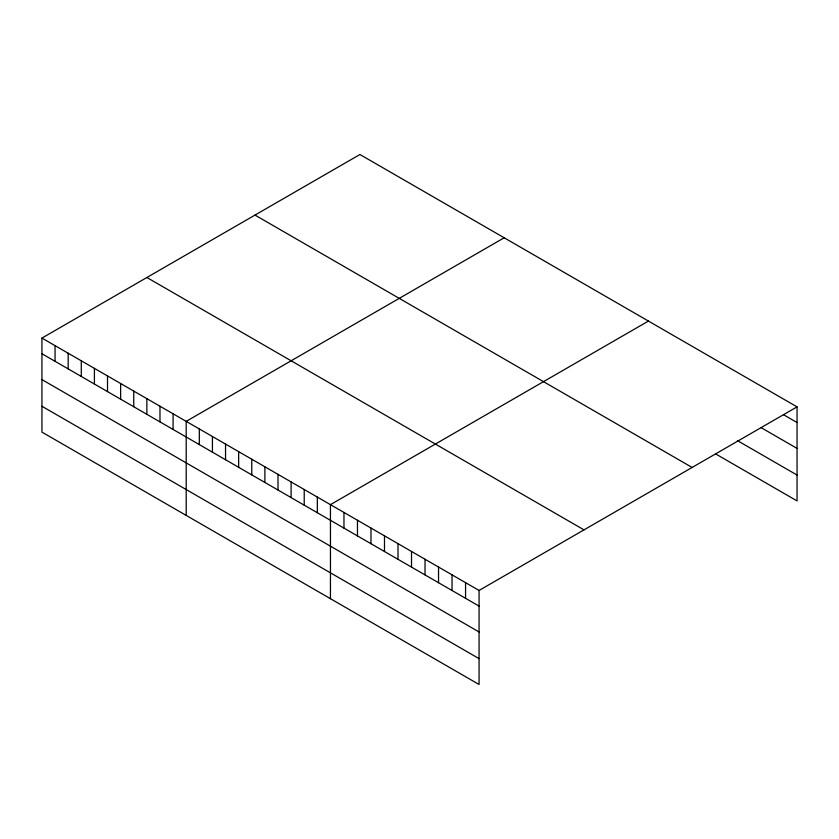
<?xml version="1.0" encoding="UTF-8"?>
<svg xmlns="http://www.w3.org/2000/svg" width="839" height="839" viewBox="0 0 839 839"><rect width="100%" height="100%" fill="white"/><g stroke="black" fill="none" stroke-linecap="round" stroke-linejoin="round"><path stroke-width="1.26" d="M41.95 338.086L479.069 590.457L479.069 684.498L41.95 432.127L41.95 338.086L359.931 154.502L797.05 406.873L797.05 500.914L715.982 454.109M504.176 237.783L186.195 421.367L186.195 515.408M648.432 321.064L330.451 504.648L330.451 598.689M479.069 590.457L797.05 406.873M783.542 414.728L797.05 422.531M761.025 427.596L797.05 448.393M737.376 440.59L797.05 475.052M254.993 215.088L692.112 467.449M146.888 277.499L584.007 529.87M41.95 353.743L479.069 606.115M41.95 379.616L479.069 631.977M41.95 406.265L479.069 658.636M465.561 582.654L465.561 598.312M452.043 574.851L452.043 590.509M438.535 567.049L438.535 582.706M425.027 559.256L425.027 574.914M411.519 551.454L411.519 567.112M398.001 543.651L398.001 559.309M384.493 535.848L384.493 551.506M370.985 528.046L370.985 543.703M357.466 520.253L357.466 535.911M343.959 512.451L343.959 528.109M317.331 497.076L317.331 512.734M304.221 489.504L304.221 505.162M291.112 481.932L291.112 497.59M277.992 474.36L277.992 490.018M264.883 466.788L264.883 482.456M251.763 459.227L251.763 474.884M238.654 451.655L238.654 467.313M225.544 444.083L225.544 459.741M212.424 436.511L212.424 452.169M199.315 428.939L199.315 444.597M173.086 413.795L173.086 429.453M159.976 406.223L159.976 421.881M146.856 398.651L146.856 414.309M133.747 391.079L133.747 406.737M120.627 383.507L120.627 399.175M107.518 375.945L107.518 391.603M94.408 368.373L94.408 384.031M81.289 360.801L81.289 376.459M68.179 353.229L68.179 368.887M55.059 345.658L55.059 361.315"/></g></svg>
